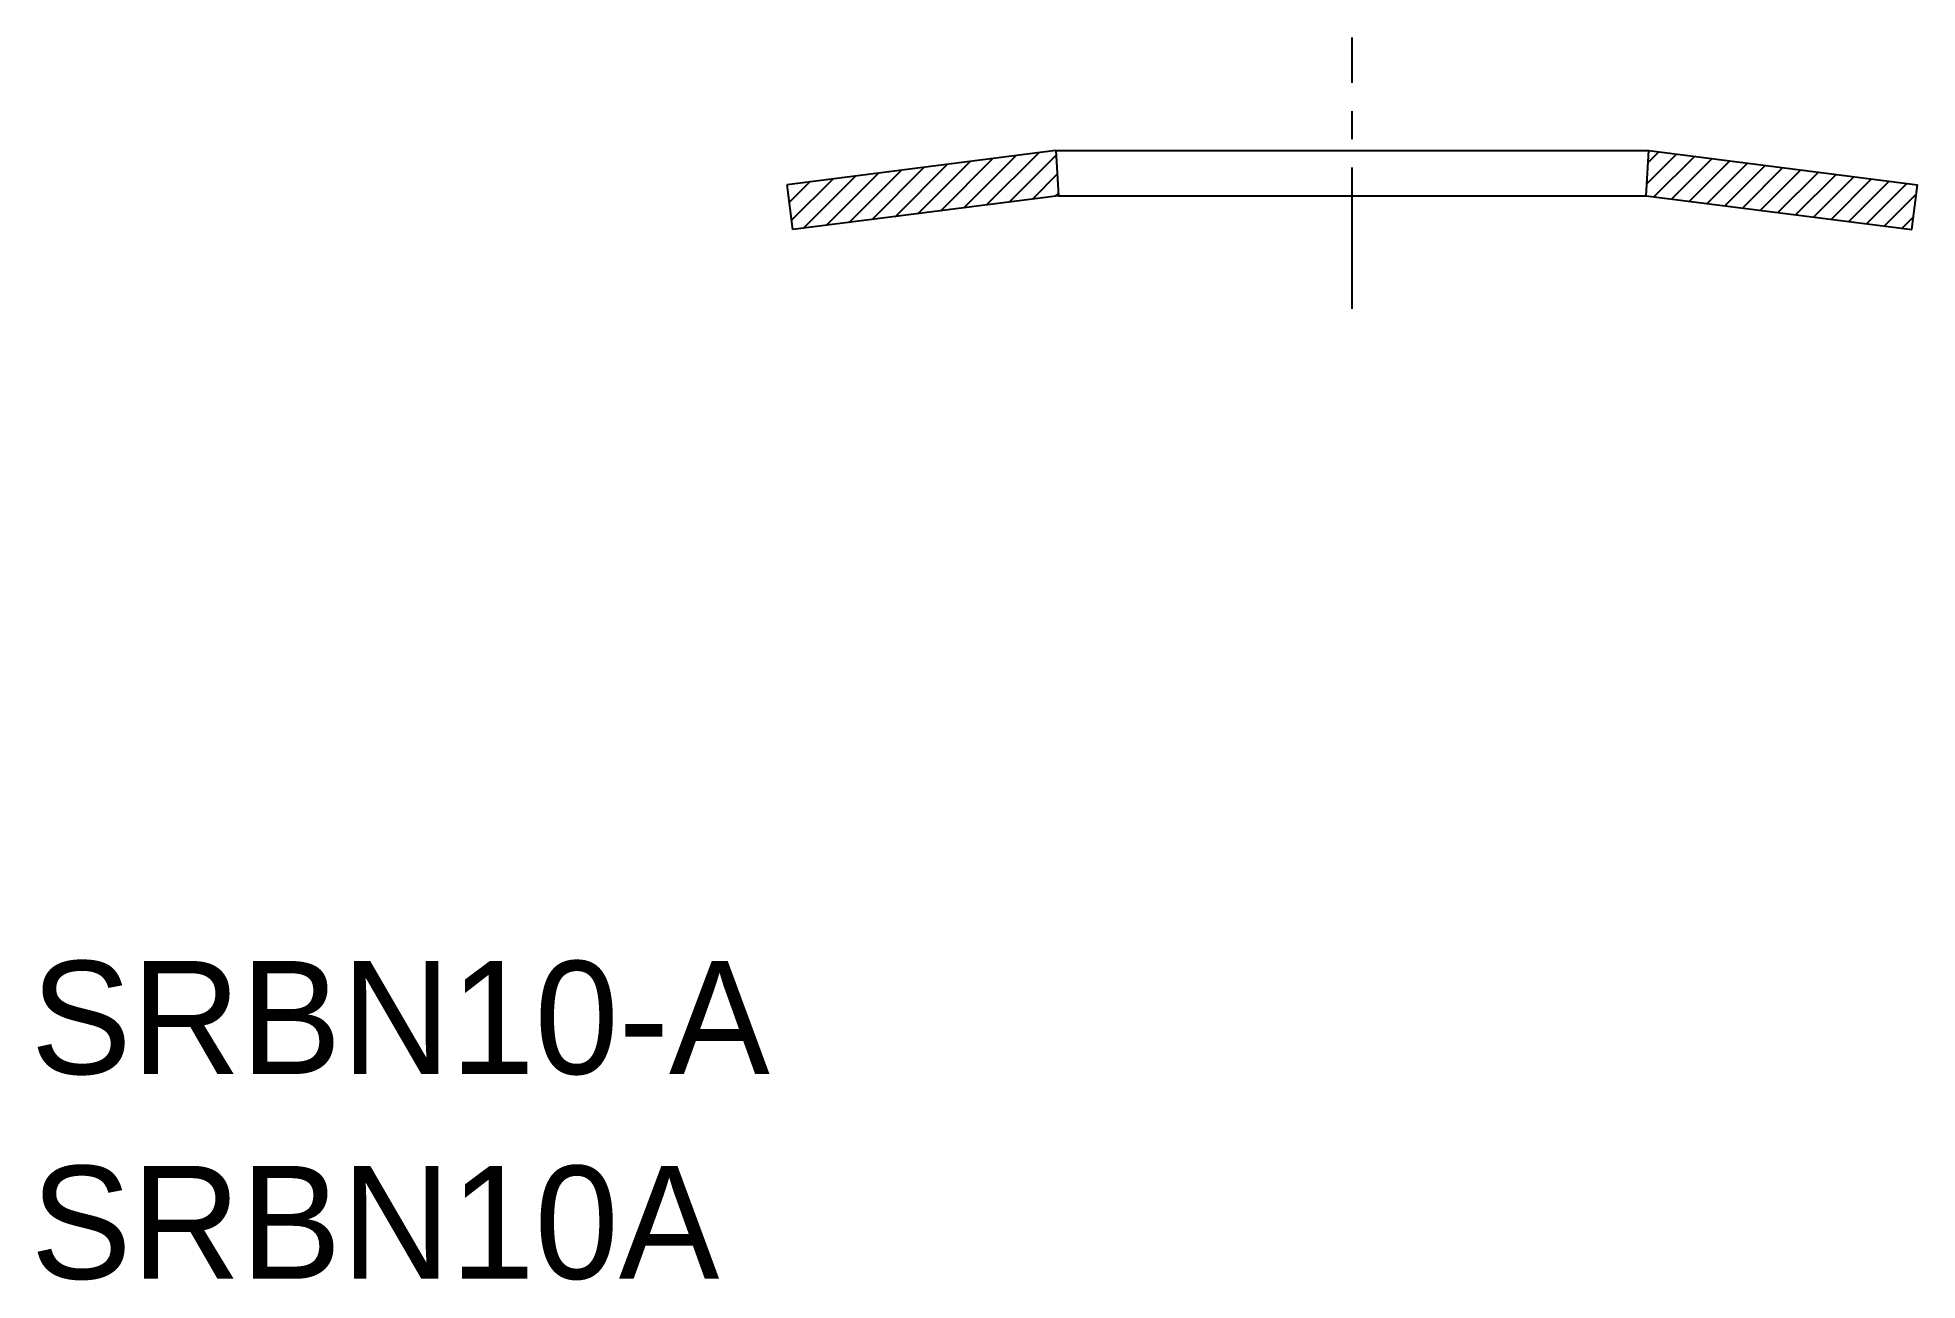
# Model space of a CAD drawing. Extents: x 128.1 to 144.8, y 139.9 to 150.9.
import ezdxf

# ---------------------------------------------------------------- set-up
doc = ezdxf.new("R2010")
doc.units = 0
doc.linetypes.add('CENTER', pattern=[2, 1.25, -0.25, 0.25, -0.25])
doc.layers.get('0').update_dxf_attribs({"linetype": 'CONTINUOUS'})
doc.layers.add('CENTER', color=1, linetype='CENTER')

# ---------------------------------------------------------------- blocks, each defined once
blk = doc.blocks.new('*X2')
at = {"color": 0, "linetype": 'CONTINUOUS'}
for p, q in [((142.387, 149.635), (142.65, 149.898)), ((142.399, 149.823), (142.493, 149.918)), ((142.449, 149.52), (142.807, 149.878)), ((142.606, 149.5), (142.964, 149.858)), ((142.763, 149.48), (143.12, 149.838)), ((142.92, 149.46), (143.277, 149.818)), ((143.076, 149.44), (143.434, 149.798)), ((143.233, 149.42), (143.591, 149.778)), ((143.39, 149.4), (143.748, 149.758)), ((143.547, 149.38), (143.904, 149.738)), ((143.703, 149.36), (144.061, 149.718)), ((143.86, 149.34), (144.218, 149.698)), ((144.017, 149.32), (144.375, 149.678)), ((144.174, 149.3), (144.531, 149.658)), ((144.331, 149.28), (144.688, 149.638)), ((144.487, 149.26), (144.77, 149.543)), ((144.644, 149.24), (144.744, 149.34))]:
    blk.add_line(p, q, dxfattribs=at)
blk = doc.blocks.new('*X3')
at = {"color": 0, "linetype": 'CONTINUOUS'}
for p, q in [((136.543, 149.448), (137.006, 149.91)), ((136.746, 149.474), (137.157, 149.885)), ((135.125, 149.267), (135.587, 149.729)), ((135.327, 149.293), (135.79, 149.755)), ((135.53, 149.319), (135.992, 149.781)), ((135.733, 149.344), (136.195, 149.807)), ((135.935, 149.37), (136.398, 149.833)), ((136.138, 149.396), (136.6, 149.858)), ((136.341, 149.422), (136.803, 149.884)), ((136.949, 149.5), (137.168, 149.719)), ((134.799, 149.472), (134.979, 149.652)), ((134.819, 149.315), (135.182, 149.677)), ((134.922, 149.241), (135.384, 149.703)), ((137.151, 149.526), (137.179, 149.553))]:
    blk.add_line(p, q, dxfattribs=at)

msp = doc.modelspace()

# ---------------------------------------------------------------- linework, layer by layer
at = {"color": 7, "linetype": 'CONTINUOUS'}
for p, q in [((137.155, 149.929), (134.779, 149.626)), ((137.155, 149.929), (142.405, 149.929)), ((137.155, 149.929), (137.18, 149.529)), ((142.38, 149.529), (142.405, 149.929)), ((142.405, 149.929), (144.781, 149.626)), ((134.83, 149.229), (134.779, 149.626)), ((144.73, 149.229), (144.781, 149.626)), ((137.18, 149.529), (134.83, 149.229)), ((137.18, 149.529), (142.38, 149.529)), ((142.38, 149.529), (144.73, 149.229))]:
    msp.add_line(p, q, dxfattribs=at)
at = {"layer": 'CENTER', "color": 1, "linetype": 'CENTER'}
msp.add_line((139.78, 148.529), (139.78, 150.929), dxfattribs=at)

# ---------------------------------------------------------------- block references
at = {"color": 7, "linetype": 'CONTINUOUS'}
for name in ['*X3', '*X2']:
    msp.add_blockref(name, (0, 0), dxfattribs=at)

# ---------------------------------------------------------------- texts
for s, p in [('SRBN10-A', (128.085, 141.755)), ('SRBN10A', (128.085, 139.942))]:
    msp.add_text(s, height=1).set_placement(p)

doc.saveas('drawing.dxf')
